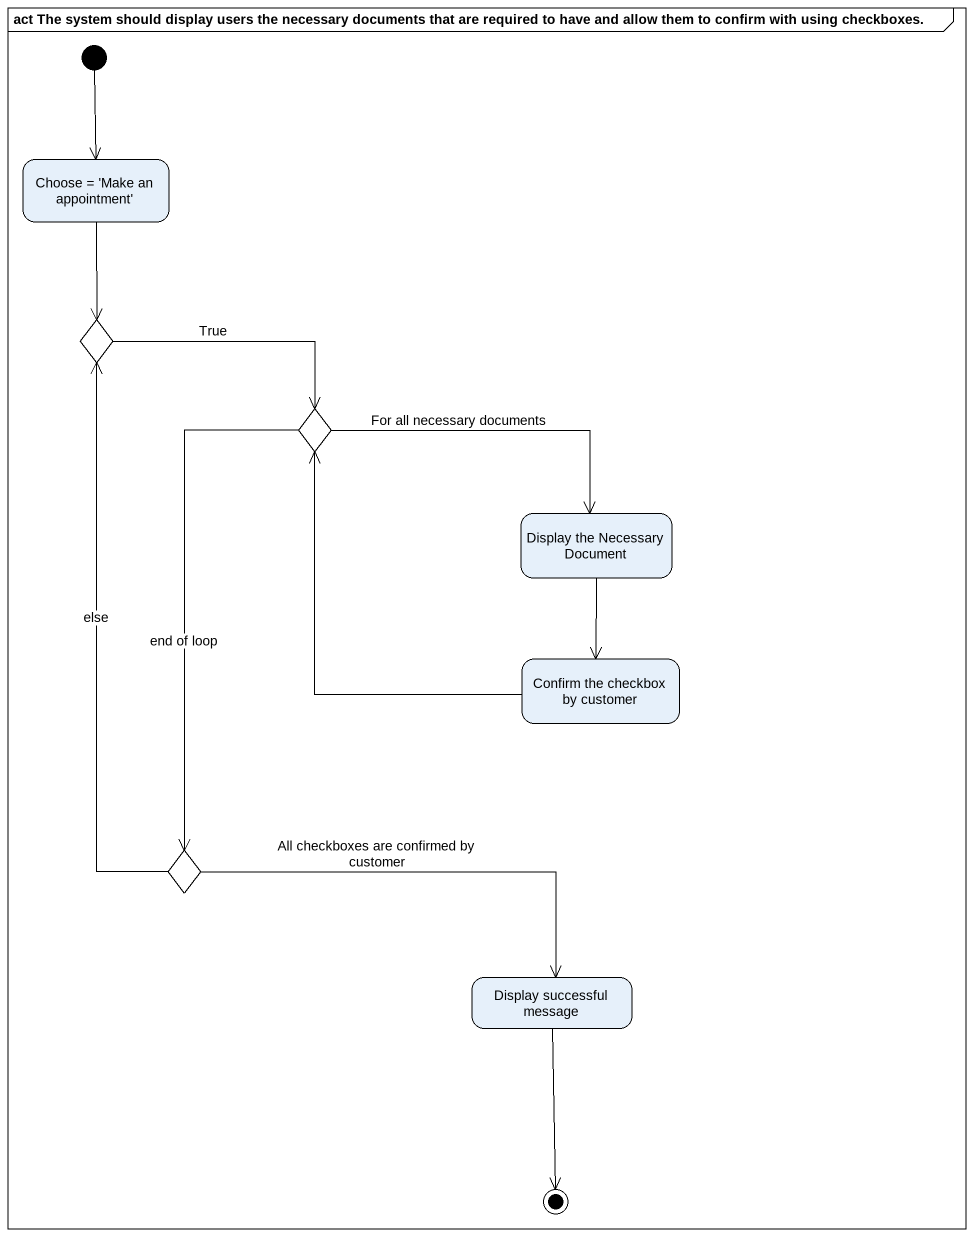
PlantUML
@startuml
mainframe act The system should display users the necessary documents that are required to have and allow them to confirm with using checkboxes.
hide empty description
state "Choose = 'Make an appointment'" as Choose_Make_an_appointment
state choice1 <<choice>>
state choice2 <<choice>>
state "Display the Necessary Document" as Display_the_Necessary
state "Confirm the checkbox by customer" as Confirm_the_checkbox_by
state choice3 <<choice>>
state "Display successful message" as Display_successful_message
[*] --> Choose_Make_an_appointment
Choose_Make_an_appointment --> choice1
choice1 -right-> choice2 : True
choice2 -right-> Display_the_Necessary : For all necessary documents
choice2 --> choice3 : end of loop
Display_the_Necessary --> Confirm_the_checkbox_by
Confirm_the_checkbox_by -up-> choice2
choice3 -up-> choice1 : else
choice3 -right-> Display_successful_message : All checkboxes are confirmed by customer
Display_successful_message --> [*]
@enduml
